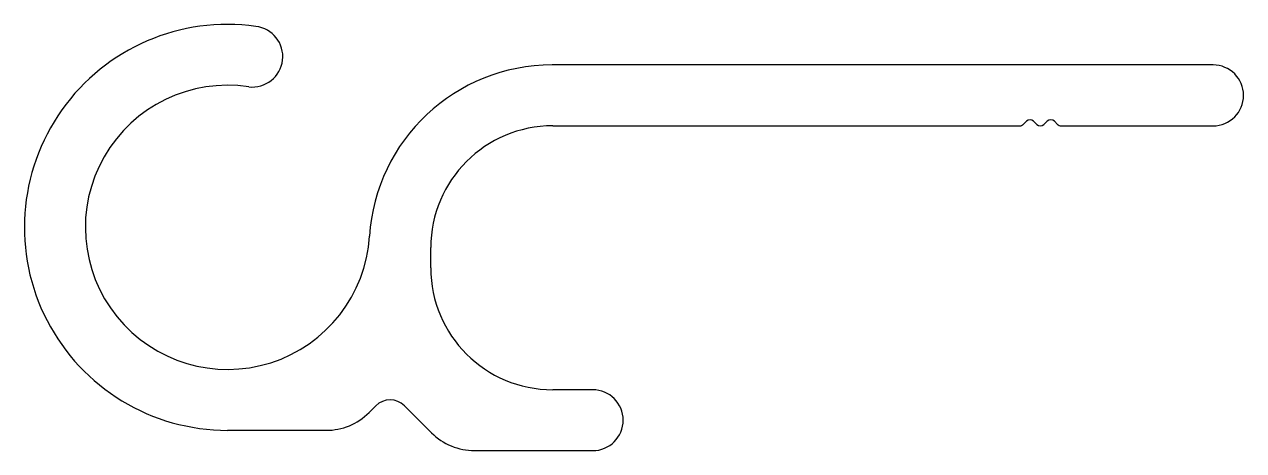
# Model space of a CAD drawing. Extents: x 2.3 to 62.3, y 1 to 22.
import ezdxf

# ---------------------------------------------------------------- set-up
doc = ezdxf.new("R2010")
doc.units = 0
doc.header["$MEASUREMENT"] = 0
doc.layers.get('0').update_dxf_attribs({"linetype": 'CONTINUOUS'})

msp = doc.modelspace()

# ---------------------------------------------------------------- linework, layer by layer
for p, q in [((60.789, 20.017), (28.258, 20.017)), ((28.289, 17.017), (51.271, 17.017)), ((51.604, 17.245), (51.448, 17.09)), ((52.113, 17.09), (51.957, 17.245)), ((52.466, 17.09), (52.622, 17.245)), ((52.975, 17.245), (53.131, 17.09)), ((53.308, 17.017), (60.789, 17.017)), ((22.289, 10.017), (22.289, 11.017)), ((30.258, 4.017), (28.289, 4.017)), ((19.254, 2.895), (19.582, 3.224)), ((20.997, 3.224), (22.325, 1.895)), ((12.289, 2.017), (17.133, 2.017)), ((24.446, 1.017), (30.258, 1.017))]:
    msp.add_line(p, q)
for centre, radius, start, end in [((12.289, 12.016), 10, 81.99779, 270.00118), ((13.505, 20.429), 1.5, 263.24367, 83.24367), ((28.258, 11.017), 9, 90, 176.41668), ((60.789, 18.517), 1.5, 270, 90), ((12.289, 12.017), 7, 81.46364, 356.4131), ((28.289, 11.017), 6, 90, 180), ((51.271, 17.267), 0.25, 270, 315), ((51.78, 17.069), 0.25, 45, 135), ((52.289, 17.267), 0.25, 225, 315), ((52.799, 17.069), 0.25, 45, 135), ((53.308, 17.267), 0.25, 225, 270), ((28.289, 10.017), 6, 180, 270), ((30.258, 2.517), 1.5, 270, 90), ((20.289, 2.517), 1, 45, 135), ((17.133, 5.017), 3, 270, 315), ((24.446, 4.017), 3, 225, 270)]:
    msp.add_arc(centre, radius, start, end)

doc.saveas('drawing.dxf')
